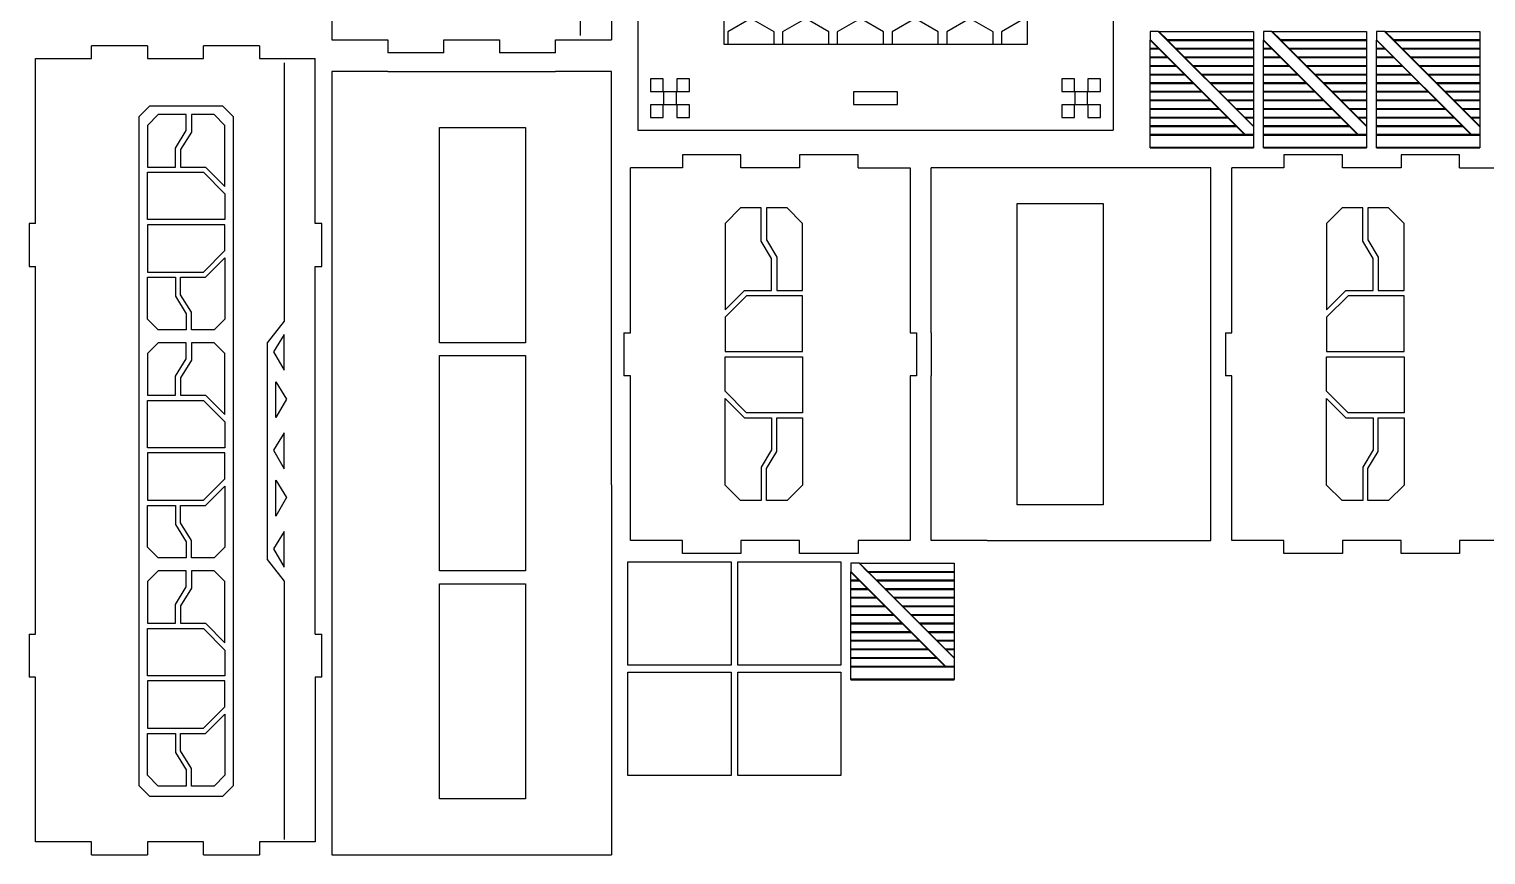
# Model space of a CAD drawing. Extents: x 26 to 583, y 39 to 413.
# Drawn here: x 26.4 to 364.9, y 38.6 to 230.5 of the extents above; entities that cross this region are included whole.
import ezdxf

# ---------------------------------------------------------------- set-up
doc = ezdxf.new("R2010")
doc.units = 0
doc.layers.add('Decoupe_4', color=7, linetype='CONTINUOUS')
doc.layers.add('Gravure', color=7, linetype='CONTINUOUS')

msp = doc.modelspace()

# ---------------------------------------------------------------- linework, layer by layer
at = {"layer": 'Decoupe_4', "color": 6}
for points in [[(167.86585, 413), (167.86585, 207)], [(278.31624, 302.55), (278.31624, 207)], [(96.733013, 266.3), (96.733013, 228)], [(161.733013, 266.3), (161.733013, 228)], [(96.733013, 228), (109.733013, 228)], [(109.733013, 228), (109.733013, 225)], [(122.733013, 228), (135.733013, 228)], [(122.733013, 225), (122.733013, 228)], [(135.733013, 228), (135.733013, 225)], [(148.733013, 228), (161.733013, 228)], [(148.733013, 225), (148.733013, 228)], [(27.89412, 223.62107), (40.89412, 223.62107)], [(27.89412, 185.32107), (27.89412, 223.62107)], [(53.89412, 226.62107), (40.89412, 226.62107)], [(40.89412, 223.62107), (40.89412, 226.62107)], [(53.89412, 226.62107), (53.89412, 223.62107)], [(53.89412, 223.62107), (66.89412, 223.62107)], [(79.89412, 226.62107), (66.89412, 226.62107)], [(66.89412, 223.62107), (66.89412, 226.62107)], [(79.89412, 226.62107), (79.89412, 223.62107)], [(79.89412, 223.62107), (92.89412, 223.62107)], [(92.89412, 185.32107), (92.89412, 223.62107)], [(122.733013, 225), (109.733013, 225)], [(148.733013, 225), (135.733013, 225)], [(96.733013, 220.62107), (96.733013, 134.62107)], [(109.733013, 220.62107), (96.733013, 220.62107)], [(109.733013, 220.62107), (122.733013, 220.62107), (135.733013, 220.62107), (148.733013, 220.62107)], [(161.733013, 220.62107), (148.733013, 220.62107)], [(161.733013, 134.62107), (161.733013, 220.62107)], [(167.86585, 207), (278.31624, 207)], [(219.013172, 201.24695), (205.413172, 201.24695), (205.413172, 198.24695), (191.813172, 198.24695), (191.813172, 201.24695), (178.213172, 201.24695), (178.213172, 198.24695), (166.113172, 198.24695)], [(219.013172, 198.24695), (219.013172, 201.24695)], [(358.79019, 201.24695), (345.19019, 201.24695), (345.19019, 198.24695), (331.59019, 198.24695), (331.59019, 201.24695), (317.99019, 201.24695), (317.99019, 198.24695), (305.89019, 198.24695)], [(358.79019, 198.24695), (358.79019, 201.24695)], [(166.113172, 159.94695), (166.113172, 198.24695)], [(219.013172, 198.24695), (231.113172, 198.24695)], [(231.113172, 198.24695), (231.113172, 159.94695)], [(236.00167, 159.94695), (236.00167, 198.24695)], [(249.00167, 198.24695), (236.00167, 198.24695)], [(262.00167, 198.24695), (249.00167, 198.24695)], [(275.00167, 198.24695), (262.00167, 198.24695)], [(288.00167, 198.24695), (275.00167, 198.24695)], [(301.00167, 198.24695), (288.00167, 198.24695)], [(301.00167, 159.94695), (301.00167, 198.24695)], [(305.89019, 159.94695), (305.89019, 198.24695)], [(358.79019, 198.24695), (370.89019, 198.24695)], [(27.89412, 185.32107), (26.39412, 185.32107), (26.39412, 175.32107)], [(94.39412, 185.32107), (92.89412, 185.32107)], [(94.39412, 175.32107), (94.39412, 185.32107)], [(26.39412, 175.32107), (27.89412, 175.32107)], [(27.89412, 89.92107), (27.89412, 175.321071)], [(92.89412, 89.92107), (92.89412, 175.321071)], [(92.89412, 175.32107), (94.39412, 175.32107)], [(164.613172, 159.94695), (166.113172, 159.94695)], [(164.613172, 159.94695), (164.613172, 149.94695)], [(231.113172, 159.94695), (232.613172, 159.94695)], [(232.613172, 159.94695), (232.613172, 149.94695)], [(236.00167, 159.94695), (236.00167, 149.94695)], [(301.00167, 149.94695), (301.00167, 159.94695)], [(304.39019, 159.94695), (305.89019, 159.94695)], [(304.39019, 159.94695), (304.39019, 149.94695)], [(166.113172, 149.94695), (164.613172, 149.94695)], [(166.113172, 111.64695), (166.113172, 149.94695)], [(231.113172, 149.94695), (231.113172, 111.64695)], [(232.613172, 149.94695), (231.113172, 149.94695)], [(249.00167, 111.64695), (236.00167, 111.64695), (236.00167, 149.94695)], [(301.00167, 111.64695), (301.00167, 149.94695)], [(305.89019, 149.94695), (304.39019, 149.94695)], [(305.89019, 111.64695), (305.89019, 149.94695)], [(96.733013, 134.62107), (96.733013, 124.62107)], [(161.733013, 124.62107), (161.733013, 134.62107)], [(96.733013, 124.62107), (96.733013, 38.62107)], [(161.733013, 124.62107), (161.733013, 38.62107)], [(178.213172, 111.64695), (166.113172, 111.64695)], [(178.213172, 108.64695), (178.213172, 111.64695)], [(191.813172, 108.64695), (178.213172, 108.64695)], [(191.813172, 111.64695), (191.813172, 108.64695)], [(205.413172, 111.64695), (191.813172, 111.64695)], [(205.413172, 108.64695), (205.413172, 111.64695)], [(219.013172, 108.64695), (205.413172, 108.64695)], [(219.013172, 111.64695), (219.013172, 108.64695)], [(231.113172, 111.64695), (219.013172, 111.64695)], [(249.00167, 111.64695), (262.00167, 111.64695)], [(262.00167, 111.64695), (275.00167, 111.64695)], [(275.00167, 111.64695), (288.00167, 111.64695)], [(288.00167, 111.64695), (301.00167, 111.64695)], [(317.99019, 111.64695), (305.89019, 111.64695)], [(317.99019, 108.64695), (317.99019, 111.64695)], [(331.59019, 108.64695), (317.99019, 108.64695)], [(331.59019, 111.64695), (331.59019, 108.64695)], [(345.19019, 111.64695), (331.59019, 111.64695)], [(345.19019, 108.64695), (345.19019, 111.64695)], [(358.79019, 108.64695), (345.19019, 108.64695)], [(358.79019, 111.64695), (358.79019, 108.64695)], [(370.89019, 111.64695), (358.79019, 111.64695)], [(26.39412, 89.92107), (26.39412, 79.92107)], [(26.39412, 89.92107), (27.89412, 89.92107)], [(92.89412, 89.92107), (94.39412, 89.92107)], [(94.39412, 79.92107), (94.39412, 89.92107)], [(27.89412, 79.92107), (26.39412, 79.92107)], [(27.89412, 41.62107), (27.89412, 79.92107)], [(94.39412, 79.92107), (92.89412, 79.92107)], [(92.89412, 79.92107), (92.89412, 41.62107)], [(40.89412, 41.62107), (27.89412, 41.62107)], [(40.89412, 38.62107), (40.89412, 41.62107)], [(66.89412, 41.62107), (53.89412, 41.62107)], [(53.89412, 41.62107), (53.89412, 38.62107)], [(66.89412, 38.62107), (66.89412, 41.62107)], [(92.89412, 41.62107), (79.89412, 41.62107)], [(79.89412, 41.62107), (79.89412, 38.62107)], [(40.89412, 38.62107), (53.89412, 38.62107)], [(66.89412, 38.62107), (79.89412, 38.62107)], [(96.733013, 38.62107), (109.733013, 38.62107)], [(109.733013, 38.62107), (122.733013, 38.62107)], [(122.733013, 38.62107), (135.733013, 38.62107)], [(135.733013, 38.62107), (148.733013, 38.62107)], [(148.733013, 38.62107), (161.733013, 38.62107)]]:
    msp.add_lwpolyline(points, dxfattribs=at)
at = {"layer": 'Decoupe_4', "color": 3}
for points in [[(154.515555, 229), (154.515555, 289), (150.515555, 294), (150.515555, 344.4), (154.515555, 349.4), (154.515555, 409.4)], [(85.676662, 222.62107), (85.676662, 162.62107), (81.676662, 157.62107), (81.676662, 107.22107), (85.676662, 102.22107), (85.676662, 42.22107)]]:
    msp.add_lwpolyline(points, dxfattribs=at)
for points in [[(308.93913, 205.960749), (286.93913, 227.960749), (286.86883, 227.890449), (308.86883, 205.890449), (308.93913, 205.960749), (308.93913, 205.960749)], [(290.93913, 227.960749), (288.93913, 229.960749), (288.86883, 229.890449), (290.86883, 227.890449), (290.93913, 227.960749), (290.93913, 227.960749)], [(310.93913, 207.960749), (288.93913, 229.960749), (288.86883, 229.890449), (310.86883, 207.890449), (310.93913, 207.960749), (310.93913, 207.960749)], [(310.90397, 227.976379), (290.90397, 227.976379), (290.90397, 227.874809), (310.90397, 227.874809), (310.90397, 227.976379), (310.90397, 227.976379)], [(335.23308, 205.960749), (313.23308, 227.960749), (313.16278, 227.890449), (335.16278, 205.890449), (335.23308, 205.960749), (335.23308, 205.960749)], [(317.23308, 227.960749), (315.23308, 229.960749), (315.16278, 229.890449), (317.16278, 227.890449), (317.23308, 227.960749), (317.23308, 227.960749)], [(337.23308, 207.960749), (315.23308, 229.960749), (315.16278, 229.890449), (337.16278, 207.890449), (337.23308, 207.960749), (337.23308, 207.960749)], [(337.19792, 227.976379), (317.19792, 227.976379), (317.19792, 227.874809), (337.19792, 227.874809), (337.19792, 227.976379), (337.19792, 227.976379)], [(361.52698, 205.960749), (339.52698, 227.960749), (339.45668, 227.890449), (361.45668, 205.890449), (361.52698, 205.960749), (361.52698, 205.960749)], [(343.52698, 227.960749), (341.52698, 229.960749), (341.45668, 229.890449), (343.45668, 227.890449), (343.52698, 227.960749), (343.52698, 227.960749)], [(363.52698, 207.960749), (341.52698, 229.960749), (341.45668, 229.890449), (363.45668, 207.890449), (363.52698, 207.960749), (363.52698, 207.960749)], [(363.49182, 227.976379), (343.49182, 227.976379), (343.49182, 227.874809), (363.49182, 227.874809), (363.49182, 227.976379), (363.49182, 227.976379)], [(288.90397, 225.976379), (286.90397, 225.976379), (286.90397, 225.874809), (288.90397, 225.874809), (288.90397, 225.976379), (288.90397, 225.976379)], [(290.90397, 223.976379), (286.90397, 223.976379), (286.90397, 223.874809), (290.90397, 223.874809), (290.90397, 223.976379), (290.90397, 223.976379)], [(310.90397, 225.976379), (292.90397, 225.976379), (292.90397, 225.874809), (310.90397, 225.874809), (310.90397, 225.976379), (310.90397, 225.976379)], [(310.90397, 223.976379), (294.90397, 223.976379), (294.90397, 223.874809), (310.90397, 223.874809), (310.90397, 223.976379), (310.90397, 223.976379)], [(315.19792, 225.976379), (313.19792, 225.976379), (313.19792, 225.874809), (315.19792, 225.874809), (315.19792, 225.976379), (315.19792, 225.976379)], [(317.19792, 223.976379), (313.19792, 223.976379), (313.19792, 223.874809), (317.19792, 223.874809), (317.19792, 223.976379), (317.19792, 223.976379)], [(337.19792, 225.976379), (319.19792, 225.976379), (319.19792, 225.874809), (337.19792, 225.874809), (337.19792, 225.976379), (337.19792, 225.976379)], [(337.19792, 223.976379), (321.19792, 223.976379), (321.19792, 223.874809), (337.19792, 223.874809), (337.19792, 223.976379), (337.19792, 223.976379)], [(341.49182, 225.976379), (339.49182, 225.976379), (339.49182, 225.874809), (341.49182, 225.874809), (341.49182, 225.976379), (341.49182, 225.976379)], [(343.49182, 223.976379), (339.49182, 223.976379), (339.49182, 223.874809), (343.49182, 223.874809), (343.49182, 223.976379), (343.49182, 223.976379)], [(363.49182, 225.976379), (345.49182, 225.976379), (345.49182, 225.874809), (363.49182, 225.874809), (363.49182, 225.976379), (363.49182, 225.976379)], [(363.49182, 223.976379), (347.49182, 223.976379), (347.49182, 223.874809), (363.49182, 223.874809), (363.49182, 223.976379), (363.49182, 223.976379)], [(292.90397, 221.976379), (286.90397, 221.976379), (286.90397, 221.874809), (292.90397, 221.874809), (292.90397, 221.976379), (292.90397, 221.976379)], [(310.90397, 221.976379), (296.90397, 221.976379), (296.90397, 221.874809), (310.90397, 221.874809), (310.90397, 221.976379), (310.90397, 221.976379)], [(319.19792, 221.976379), (313.19792, 221.976379), (313.19792, 221.874809), (319.19792, 221.874809), (319.19792, 221.976379), (319.19792, 221.976379)], [(337.19792, 221.976379), (323.19792, 221.976379), (323.19792, 221.874809), (337.19792, 221.874809), (337.19792, 221.976379), (337.19792, 221.976379)], [(345.49182, 221.976379), (339.49182, 221.976379), (339.49182, 221.874809), (345.49182, 221.874809), (345.49182, 221.976379), (345.49182, 221.976379)], [(363.49182, 221.976379), (349.49182, 221.976379), (349.49182, 221.874809), (363.49182, 221.874809), (363.49182, 221.976379), (363.49182, 221.976379)], [(294.90397, 219.976369), (286.90397, 219.976369), (286.90397, 219.874809), (294.90397, 219.874809), (294.90397, 219.976369), (294.90397, 219.976369)], [(296.90397, 217.976369), (286.90397, 217.976369), (286.90397, 217.874809), (296.90397, 217.874809), (296.90397, 217.976369), (296.90397, 217.976369)], [(310.90397, 219.976369), (298.90397, 219.976369), (298.90397, 219.874809), (310.90397, 219.874809), (310.90397, 219.976369), (310.90397, 219.976369)], [(310.90397, 217.976369), (300.90397, 217.976369), (300.90397, 217.874809), (310.90397, 217.874809), (310.90397, 217.976369), (310.90397, 217.976369)], [(321.19792, 219.976369), (313.19792, 219.976369), (313.19792, 219.874809), (321.19792, 219.874809), (321.19792, 219.976369), (321.19792, 219.976369)], [(323.19792, 217.976369), (313.19792, 217.976369), (313.19792, 217.874809), (323.19792, 217.874809), (323.19792, 217.976369), (323.19792, 217.976369)], [(337.19792, 219.976369), (325.19792, 219.976369), (325.19792, 219.874809), (337.19792, 219.874809), (337.19792, 219.976369), (337.19792, 219.976369)], [(337.19792, 217.976369), (327.19792, 217.976369), (327.19792, 217.874809), (337.19792, 217.874809), (337.19792, 217.976369), (337.19792, 217.976369)], [(347.49182, 219.976369), (339.49182, 219.976369), (339.49182, 219.874809), (347.49182, 219.874809), (347.49182, 219.976369), (347.49182, 219.976369)], [(349.49182, 217.976369), (339.49182, 217.976369), (339.49182, 217.874809), (349.49182, 217.874809), (349.49182, 217.976369), (349.49182, 217.976369)], [(363.49182, 219.976369), (351.49182, 219.976369), (351.49182, 219.874809), (363.49182, 219.874809), (363.49182, 219.976369), (363.49182, 219.976369)], [(363.49182, 217.976369), (353.49182, 217.976369), (353.49182, 217.874809), (363.49182, 217.874809), (363.49182, 217.976369), (363.49182, 217.976369)], [(298.90397, 215.976369), (286.90397, 215.976369), (286.90397, 215.874809), (298.90397, 215.874809), (298.90397, 215.976369), (298.90397, 215.976369)], [(300.90397, 213.976369), (286.90397, 213.976369), (286.90397, 213.874809), (300.90397, 213.874809), (300.90397, 213.976369), (300.90397, 213.976369)], [(310.90397, 215.976369), (302.90397, 215.976369), (302.90397, 215.874809), (310.90397, 215.874809), (310.90397, 215.976369), (310.90397, 215.976369)], [(310.90397, 213.976369), (304.90397, 213.976369), (304.90397, 213.874809), (310.90397, 213.874809), (310.90397, 213.976369), (310.90397, 213.976369)], [(325.19792, 215.976369), (313.19792, 215.976369), (313.19792, 215.874809), (325.19792, 215.874809), (325.19792, 215.976369), (325.19792, 215.976369)], [(327.19792, 213.976369), (313.19792, 213.976369), (313.19792, 213.874809), (327.19792, 213.874809), (327.19792, 213.976369), (327.19792, 213.976369)], [(337.19792, 215.976369), (329.19792, 215.976369), (329.19792, 215.874809), (337.19792, 215.874809), (337.19792, 215.976369), (337.19792, 215.976369)], [(337.19792, 213.976369), (331.19792, 213.976369), (331.19792, 213.874809), (337.19792, 213.874809), (337.19792, 213.976369), (337.19792, 213.976369)], [(351.49182, 215.976369), (339.49182, 215.976369), (339.49182, 215.874809), (351.49182, 215.874809), (351.49182, 215.976369), (351.49182, 215.976369)], [(353.49182, 213.976369), (339.49182, 213.976369), (339.49182, 213.874809), (353.49182, 213.874809), (353.49182, 213.976369), (353.49182, 213.976369)], [(363.49182, 215.976369), (355.49182, 215.976369), (355.49182, 215.874809), (363.49182, 215.874809), (363.49182, 215.976369), (363.49182, 215.976369)], [(363.49182, 213.976369), (357.49182, 213.976369), (357.49182, 213.874809), (363.49182, 213.874809), (363.49182, 213.976369), (363.49182, 213.976369)], [(54.39444, 52.22107), (71.39444, 52.22107), (73.89444, 54.72107), (73.89444, 210.12107), (71.39444, 212.62107), (54.39444, 212.62107), (51.89444, 210.12107), (51.89444, 54.72107), (54.39444, 52.22107)], [(302.90397, 211.976369), (286.90397, 211.976369), (286.90397, 211.874809), (302.90397, 211.874809), (302.90397, 211.976369), (302.90397, 211.976369)], [(304.90397, 209.976369), (286.90397, 209.976369), (286.90397, 209.874809), (304.90397, 209.874809), (304.90397, 209.976369), (304.90397, 209.976369)], [(310.90397, 211.976369), (306.90397, 211.976369), (306.90397, 211.874809), (310.90397, 211.874809), (310.90397, 211.976369), (310.90397, 211.976369)], [(310.90397, 209.976369), (308.90397, 209.976369), (308.90397, 209.874809), (310.90397, 209.874809), (310.90397, 209.976369), (310.90397, 209.976369)], [(329.19792, 211.976369), (313.19792, 211.976369), (313.19792, 211.874809), (329.19792, 211.874809), (329.19792, 211.976369), (329.19792, 211.976369)], [(331.19792, 209.976369), (313.19792, 209.976369), (313.19792, 209.874809), (331.19792, 209.874809), (331.19792, 209.976369), (331.19792, 209.976369)], [(337.19792, 211.976369), (333.19792, 211.976369), (333.19792, 211.874809), (337.19792, 211.874809), (337.19792, 211.976369), (337.19792, 211.976369)], [(337.19792, 209.976369), (335.19792, 209.976369), (335.19792, 209.874809), (337.19792, 209.874809), (337.19792, 209.976369), (337.19792, 209.976369)], [(355.49182, 211.976369), (339.49182, 211.976369), (339.49182, 211.874809), (355.49182, 211.874809), (355.49182, 211.976369), (355.49182, 211.976369)], [(357.49182, 209.976369), (339.49182, 209.976369), (339.49182, 209.874809), (357.49182, 209.874809), (357.49182, 209.976369), (357.49182, 209.976369)], [(363.49182, 211.976369), (359.49182, 211.976369), (359.49182, 211.874809), (363.49182, 211.874809), (363.49182, 211.976369), (363.49182, 211.976369)], [(363.49182, 209.976369), (361.49182, 209.976369), (361.49182, 209.874809), (363.49182, 209.874809), (363.49182, 209.976369), (363.49182, 209.976369)], [(306.90397, 207.976369), (286.90397, 207.976369), (286.90397, 207.874809), (306.90397, 207.874809), (306.90397, 207.976369), (306.90397, 207.976369)], [(333.19792, 207.976369), (313.19792, 207.976369), (313.19792, 207.874809), (333.19792, 207.874809), (333.19792, 207.976369), (333.19792, 207.976369)], [(359.49182, 207.976369), (339.49182, 207.976369), (339.49182, 207.874809), (359.49182, 207.874809), (359.49182, 207.976369), (359.49182, 207.976369)], [(308.90397, 205.976369), (286.90397, 205.976369), (286.90397, 205.874809), (308.90397, 205.874809), (308.90397, 205.976369), (308.90397, 205.976369)], [(310.90397, 205.976369), (308.90397, 205.976369), (308.90397, 205.874809), (310.90397, 205.874809), (310.90397, 205.976369), (310.90397, 205.976369)], [(335.19792, 205.976369), (313.19792, 205.976369), (313.19792, 205.874809), (335.19792, 205.874809), (335.19792, 205.976369), (335.19792, 205.976369)], [(337.19792, 205.976369), (335.19792, 205.976369), (335.19792, 205.874809), (337.19792, 205.874809), (337.19792, 205.976369), (337.19792, 205.976369)], [(361.49182, 205.976369), (339.49182, 205.976369), (339.49182, 205.874809), (361.49182, 205.874809), (361.49182, 205.976369), (361.49182, 205.976369)], [(363.49182, 205.976369), (361.49182, 205.976369), (361.49182, 205.874809), (363.49182, 205.874809), (363.49182, 205.976369), (363.49182, 205.976369)], [(83.192372, 155.52475), (85.681072, 151.21419), (85.681072, 159.56259), (83.192372, 155.52475)], [(86.213442, 144.52262), (83.724742, 140.21205), (83.724742, 148.56045), (86.213442, 144.52262)], [(83.192372, 132.63773), (85.681072, 128.32716), (85.681072, 136.67556), (83.192372, 132.63773)], [(86.213442, 121.635593), (83.724742, 117.32503), (83.724742, 125.673431), (86.213442, 121.635593)], [(83.192372, 109.750721), (85.681072, 105.440158), (85.681072, 113.788559), (83.192372, 109.750721)], [(221.38439, 104.40288), (219.38439, 106.40288), (219.31409, 106.33258), (221.31409, 104.33258), (221.38439, 104.40288), (221.38439, 104.40288)], [(241.38439, 84.40288), (219.38439, 106.40288), (219.31409, 106.33258), (241.31409, 84.33258), (241.38439, 84.40288), (241.38439, 84.40288)], [(239.38439, 82.40288), (217.38439, 104.40288), (217.31409, 104.33258), (239.31409, 82.33258), (239.38439, 82.40288), (239.38439, 82.40288)], [(219.34923, 102.41851), (217.34923, 102.41851), (217.34923, 102.31694), (219.34923, 102.31694), (219.34923, 102.41851), (219.34923, 102.41851)], [(241.34923, 104.41851), (221.34923, 104.41851), (221.34923, 104.31694), (241.34923, 104.31694), (241.34923, 104.41851), (241.34923, 104.41851)], [(241.34923, 102.41851), (223.34923, 102.41851), (223.34923, 102.31694), (241.34923, 102.31694), (241.34923, 102.41851), (241.34923, 102.41851)], [(221.34923, 100.41851), (217.34923, 100.41851), (217.34923, 100.31694), (221.34923, 100.31694), (221.34923, 100.41851), (221.34923, 100.41851)], [(223.34923, 98.41851), (217.34923, 98.41851), (217.34923, 98.31694), (223.34923, 98.31694), (223.34923, 98.41851), (223.34923, 98.41851)], [(241.34923, 100.41851), (225.34923, 100.41851), (225.34923, 100.31694), (241.34923, 100.31694), (241.34923, 100.41851), (241.34923, 100.41851)], [(241.34923, 98.41851), (227.34923, 98.41851), (227.34923, 98.31694), (241.34923, 98.31694), (241.34923, 98.41851), (241.34923, 98.41851)], [(225.34923, 96.4185), (217.34923, 96.4185), (217.34923, 96.31694), (225.34923, 96.31694), (225.34923, 96.4185), (225.34923, 96.4185)], [(241.34923, 96.4185), (229.34923, 96.4185), (229.34923, 96.31694), (241.34923, 96.31694), (241.34923, 96.4185), (241.34923, 96.4185)], [(227.34923, 94.4185), (217.34923, 94.4185), (217.34923, 94.31694), (227.34923, 94.31694), (227.34923, 94.4185), (227.34923, 94.4185)], [(229.34923, 92.4185), (217.34923, 92.4185), (217.34923, 92.31694), (229.34923, 92.31694), (229.34923, 92.4185), (229.34923, 92.4185)], [(241.34923, 94.4185), (231.34923, 94.4185), (231.34923, 94.31694), (241.34923, 94.31694), (241.34923, 94.4185), (241.34923, 94.4185)], [(241.34923, 92.4185), (233.34923, 92.4185), (233.34923, 92.31694), (241.34923, 92.31694), (241.34923, 92.4185), (241.34923, 92.4185)], [(231.34923, 90.4185), (217.34923, 90.4185), (217.34923, 90.31694), (231.34923, 90.31694), (231.34923, 90.4185), (231.34923, 90.4185)], [(233.34923, 88.4185), (217.34923, 88.4185), (217.34923, 88.31694), (233.34923, 88.31694), (233.34923, 88.4185), (233.34923, 88.4185)], [(241.34923, 90.4185), (235.34923, 90.4185), (235.34923, 90.31694), (241.34923, 90.31694), (241.34923, 90.4185), (241.34923, 90.4185)], [(241.34923, 88.4185), (237.34923, 88.4185), (237.34923, 88.31694), (241.34923, 88.31694), (241.34923, 88.4185), (241.34923, 88.4185)], [(235.34923, 86.4185), (217.34923, 86.4185), (217.34923, 86.31694), (235.34923, 86.31694), (235.34923, 86.4185), (235.34923, 86.4185)], [(241.34923, 86.4185), (239.34923, 86.4185), (239.34923, 86.31694), (241.34923, 86.31694), (241.34923, 86.4185), (241.34923, 86.4185)], [(237.34923, 84.4185), (217.34923, 84.4185), (217.34923, 84.31694), (237.34923, 84.31694), (237.34923, 84.4185), (237.34923, 84.4185)], [(239.34923, 82.4185), (217.34923, 82.4185), (217.34923, 82.31694), (239.34923, 82.31694), (239.34923, 82.4185), (239.34923, 82.4185)], [(241.34923, 82.4185), (239.34923, 82.4185), (239.34923, 82.31694), (241.34923, 82.31694), (241.34923, 82.4185), (241.34923, 82.4185)]]:
    msp.add_lwpolyline(points, close=True, dxfattribs=at)
at = {"layer": 'Decoupe_4', "color": 5}
for points in [[(288.90398, 229.925599), (286.90398, 229.925599)], [(286.90398, 229.925599), (286.90398, 227.925599)], [(286.90398, 225.925599), (286.90398, 227.925599)], [(288.90398, 229.925599), (310.90398, 229.925599)], [(310.90398, 229.925599), (310.90398, 227.925599)], [(310.90398, 227.925599), (310.90398, 225.925599)], [(315.19793, 229.925599), (313.19793, 229.925599)], [(313.19793, 229.925599), (313.19793, 227.925599)], [(313.19793, 225.925599), (313.19793, 227.925599)], [(315.19793, 229.925599), (337.19793, 229.925599)], [(337.19793, 229.925599), (337.19793, 227.925599)], [(337.19793, 227.925599), (337.19793, 225.925599)], [(341.49183, 229.925599), (339.49183, 229.925599)], [(339.49183, 229.925599), (339.49183, 227.925599)], [(339.49183, 225.925599), (339.49183, 227.925599)], [(341.49183, 229.925599), (363.49183, 229.925599)], [(363.49183, 229.925599), (363.49183, 227.925599)], [(363.49183, 227.925599), (363.49183, 225.925599)], [(286.90398, 223.925599), (286.90398, 225.925599)], [(286.90398, 221.925599), (286.90398, 223.925599)], [(310.90398, 225.925599), (310.90398, 223.925599)], [(310.90398, 223.925599), (310.90398, 221.925599)], [(313.19793, 223.925599), (313.19793, 225.925599)], [(313.19793, 221.925599), (313.19793, 223.925599)], [(337.19793, 225.925599), (337.19793, 223.925599)], [(337.19793, 223.925599), (337.19793, 221.925599)], [(339.49183, 223.925599), (339.49183, 225.925599)], [(339.49183, 221.925599), (339.49183, 223.925599)], [(363.49183, 225.925599), (363.49183, 223.925599)], [(363.49183, 223.925599), (363.49183, 221.925599)], [(286.90398, 219.925599), (286.90398, 221.925599)], [(310.90398, 221.925599), (310.90398, 219.925599)], [(313.19793, 219.925599), (313.19793, 221.925599)], [(337.19793, 221.925599), (337.19793, 219.925599)], [(339.49183, 219.925599), (339.49183, 221.925599)], [(363.49183, 221.925599), (363.49183, 219.925599)], [(173.76625, 218.95), (170.81625, 218.95), (170.81625, 216)], [(173.76625, 216), (173.76625, 218.95)], [(179.81625, 218.95), (176.86625, 218.95), (176.86625, 216)], [(179.81625, 216), (179.81625, 218.95)], [(269.31624, 218.95), (266.36624, 218.95), (266.36624, 216)], [(269.31624, 216), (269.31624, 218.95)], [(272.41624, 218.95), (272.41624, 216)], [(275.36624, 216), (275.36624, 218.95), (272.41624, 218.95)], [(286.90398, 217.925599), (286.90398, 219.925599)], [(286.90398, 215.925599), (286.90398, 217.925599)], [(310.90398, 219.925599), (310.90398, 217.925599)], [(310.90398, 217.925599), (310.90398, 215.925599)], [(313.19793, 217.925599), (313.19793, 219.925599)], [(313.19793, 215.925599), (313.19793, 217.925599)], [(337.19793, 219.925599), (337.19793, 217.925599)], [(337.19793, 217.925599), (337.19793, 215.925599)], [(339.49183, 217.925599), (339.49183, 219.925599)], [(339.49183, 215.925599), (339.49183, 217.925599)], [(363.49183, 219.925599), (363.49183, 217.925599)], [(363.49183, 217.925599), (363.49183, 215.925599)], [(170.81625, 216), (173.76625, 216)], [(176.79125, 215.925), (173.84125, 215.925)], [(173.84125, 215.925), (173.84125, 212.975), (176.79125, 212.975)], [(176.79125, 212.975), (176.79125, 215.925)], [(176.86625, 216), (179.81625, 216)], [(217.99125, 215.925), (217.99125, 212.975)], [(228.19125, 215.925), (217.99125, 215.925)], [(228.19125, 212.975), (228.19125, 215.925)], [(266.36624, 216), (269.31624, 216)], [(269.39124, 215.925), (269.39124, 212.975)], [(272.34124, 215.925), (269.39124, 215.925)], [(269.39124, 212.975), (272.34124, 212.975), (272.34124, 215.925)], [(272.41624, 216), (275.36624, 216)], [(286.90398, 213.925599), (286.90398, 215.925599)], [(286.90398, 211.925599), (286.90398, 213.925599)], [(310.90398, 215.925599), (310.90398, 213.925599)], [(310.90398, 213.925599), (310.90398, 211.925599)], [(313.19793, 213.925599), (313.19793, 215.925599)], [(313.19793, 211.925599), (313.19793, 213.925599)], [(337.19793, 215.925599), (337.19793, 213.925599)], [(337.19793, 213.925599), (337.19793, 211.925599)], [(339.49183, 213.925599), (339.49183, 215.925599)], [(339.49183, 211.925599), (339.49183, 213.925599)], [(363.49183, 215.925599), (363.49183, 213.925599)], [(363.49183, 213.925599), (363.49183, 211.925599)], [(56.39412, 210.62107), (53.89412, 208.12107)], [(62.89412, 210.62107), (56.39412, 210.62107)], [(62.89412, 206.89377), (62.89412, 210.62107)], [(64.09412, 210.62107), (64.09412, 206.55437)], [(69.39412, 210.62107), (64.09412, 210.62107)], [(71.89412, 208.12107), (69.39412, 210.62107)], [(173.76625, 212.9), (170.81625, 212.9)], [(170.81625, 212.9), (170.81625, 209.95), (173.76625, 209.95)], [(173.76625, 209.95), (173.76625, 212.9)], [(179.81625, 212.9), (176.86625, 212.9)], [(176.86625, 212.9), (176.86625, 209.95), (179.81625, 209.95)], [(179.81625, 209.95), (179.81625, 212.9)], [(217.99125, 212.975), (228.19125, 212.975)], [(266.36624, 212.9), (266.36624, 209.95)], [(269.31624, 209.95), (269.31624, 212.9), (266.36624, 212.9)], [(266.36624, 209.95), (269.31624, 209.95)], [(272.41624, 212.9), (272.41624, 209.95)], [(275.36624, 212.9), (272.41624, 212.9)], [(272.41624, 209.95), (275.36624, 209.95), (275.36624, 212.9)], [(286.90398, 209.925599), (286.90398, 211.925599)], [(286.90398, 207.925599), (286.90398, 209.925599)], [(310.90398, 211.925599), (310.90398, 209.925599)], [(310.90398, 209.925599), (310.90398, 207.925599)], [(313.19793, 209.925599), (313.19793, 211.925599)], [(313.19793, 207.925599), (313.19793, 209.925599)], [(337.19793, 211.925599), (337.19793, 209.925599)], [(337.19793, 209.925599), (337.19793, 207.925599)], [(339.49183, 209.925599), (339.49183, 211.925599)], [(339.49183, 207.925599), (339.49183, 209.925599)], [(363.49183, 211.925599), (363.49183, 209.925599)], [(363.49183, 209.925599), (363.49183, 207.925599)], [(53.89412, 208.12107), (53.89412, 198.42107)], [(60.39412, 202.82707), (62.89412, 206.893771)], [(64.09412, 206.55437), (61.59412, 202.48777)], [(71.89412, 193.91817), (71.89412, 208.12107)], [(286.90398, 205.925599), (286.90398, 207.925599)], [(310.90398, 207.925599), (310.90398, 205.925599)], [(313.19793, 205.925599), (313.19793, 207.925599)], [(337.19793, 207.925599), (337.19793, 205.925599)], [(339.49183, 205.925599), (339.49183, 207.925599)], [(363.49183, 207.925599), (363.49183, 205.925599)], [(286.90398, 202.925599), (286.90398, 205.925599)], [(310.90398, 205.925599), (310.90398, 202.925599)], [(313.19793, 202.925599), (313.19793, 205.925599)], [(337.19793, 205.925599), (337.19793, 202.925599)], [(339.49183, 202.925599), (339.49183, 205.925599)], [(363.49183, 205.925599), (363.49183, 202.925599)], [(60.39412, 198.42107), (60.39412, 202.82707)], [(61.59412, 202.48777), (61.59412, 198.42107)], [(53.89412, 198.42107), (60.39412, 198.42107)], [(53.89412, 197.221071), (66.89412, 197.221071), (71.89412, 192.221071), (71.89412, 186.221071), (53.89412, 186.221071), (53.89412, 197.221071)], [(61.59412, 198.42107), (67.39122, 198.42107)], [(67.39122, 198.42107), (71.89412, 193.91817)], [(188.113172, 185.34325), (191.716872, 188.94695)], [(196.513172, 181.18075), (196.513172, 188.94695), (191.716872, 188.94695)], [(202.509472, 188.94695), (197.713172, 188.94695)], [(197.713172, 188.94695), (197.713172, 181.51315)], [(202.509472, 188.94695), (206.113172, 185.34325)], [(327.89019, 185.34325), (331.49389, 188.94695)], [(336.29019, 181.18075), (336.29019, 188.94695), (331.49389, 188.94695)], [(342.28649, 188.94695), (337.49019, 188.94695)], [(337.49019, 188.94695), (337.49019, 181.51315)], [(342.28649, 188.94695), (345.89019, 185.34325)], [(53.89412, 185.02107), (53.89412, 174.02107)], [(71.89412, 185.02107), (53.89412, 185.02107)], [(71.89412, 179.02107), (71.89412, 185.02107)], [(188.113172, 185.34325), (188.113172, 165.24401)], [(206.113172, 169.74695), (206.113172, 185.34325)], [(327.89019, 185.34325), (327.89019, 165.24401)], [(345.89019, 169.74695), (345.89019, 185.34325)], [(198.913172, 177.18075), (196.513172, 181.18075)], [(197.713172, 181.51315), (200.113172, 177.51315), (200.113172, 169.74695)], [(338.69019, 177.18075), (336.29019, 181.18075)], [(337.49019, 181.51315), (339.89019, 177.51315), (339.89019, 169.74695)], [(71.89412, 163.12107), (69.39412, 160.62107), (64.09412, 160.62107), (64.09412, 164.687771), (61.59412, 168.75437), (61.59412, 172.821071), (67.39122, 172.82107), (71.89412, 177.32401), (71.89412, 163.12107)], [(66.89412, 174.02107), (71.89412, 179.02107)], [(198.913172, 169.74695), (198.913172, 177.18075)], [(338.69019, 169.74695), (338.69019, 177.18075)], [(53.89412, 174.02107), (66.89412, 174.02107)], [(60.39412, 172.82107), (60.39412, 168.41507), (62.89412, 164.34837), (62.89412, 160.62107), (56.39412, 160.62107), (53.89412, 163.12107), (53.89412, 172.82107), (60.39412, 172.82107)], [(188.113172, 165.24401), (192.616072, 169.74695)], [(192.616072, 169.74695), (198.913172, 169.74695)], [(200.113172, 169.74695), (206.113172, 169.74695)], [(327.89019, 165.24401), (332.39309, 169.74695)], [(332.39309, 169.74695), (338.69019, 169.74695)], [(339.89019, 169.74695), (345.89019, 169.74695)], [(193.113172, 168.54695), (188.113172, 163.54695)], [(206.113172, 168.54695), (193.113172, 168.54695)], [(206.113172, 155.54695), (206.113172, 168.54695)], [(332.89019, 168.54695), (327.89019, 163.54695)], [(345.89019, 168.54695), (332.89019, 168.54695)], [(345.89019, 155.54695), (345.89019, 168.54695)], [(188.113172, 163.54695), (188.113172, 155.54695)], [(327.89019, 163.54695), (327.89019, 155.54695)], [(56.39412, 157.62107), (53.89412, 155.12107)], [(62.89412, 157.62107), (56.39412, 157.62107)], [(62.89412, 153.89377), (62.89412, 157.62107)], [(64.09412, 157.62107), (64.09412, 153.55437)], [(69.39412, 157.62107), (64.09412, 157.62107)], [(71.89412, 155.12107), (69.39412, 157.62107)], [(53.89412, 155.12107), (53.89412, 145.42107)], [(60.39412, 149.82707), (62.89412, 153.893771)], [(64.09412, 153.55437), (61.59412, 149.48777)], [(71.89412, 140.91817), (71.89412, 155.12107)], [(188.113172, 155.54695), (206.113172, 155.54695)], [(188.113172, 146.34695), (188.113172, 154.34695)], [(188.113172, 154.34695), (206.113172, 154.34695)], [(206.113172, 154.34695), (206.113172, 141.34695)], [(327.89019, 155.54695), (345.89019, 155.54695)], [(327.89019, 146.34695), (327.89019, 154.34695)], [(327.89019, 154.34695), (345.89019, 154.34695)], [(345.89019, 154.34695), (345.89019, 141.34695)], [(60.39412, 145.42107), (60.39412, 149.82707)], [(61.59412, 149.48777), (61.59412, 145.42107)], [(193.113172, 141.34695), (188.113172, 146.34695)], [(332.89019, 141.34695), (327.89019, 146.34695)], [(53.89412, 145.42107), (60.39412, 145.42107)], [(71.89412, 133.221071), (53.89412, 133.221071), (53.89412, 144.221071), (66.89412, 144.221071), (71.89412, 139.221071), (71.89412, 133.221071)], [(61.59412, 145.42107), (67.39122, 145.42107)], [(67.39122, 145.42107), (71.89412, 140.91817)], [(188.113172, 124.55065), (188.113172, 144.64985), (192.616072, 140.14695)], [(327.89019, 124.55065), (327.89019, 144.64985), (332.39309, 140.14695)], [(192.616072, 140.14695), (198.913172, 140.14695)], [(206.113172, 141.34695), (193.113172, 141.34695)], [(198.913172, 140.14695), (198.913172, 132.71315)], [(200.113172, 140.14695), (206.113172, 140.14695)], [(200.113172, 132.38075), (200.113172, 140.14695)], [(206.113172, 140.14695), (206.113172, 124.55065)], [(332.39309, 140.14695), (338.69019, 140.14695)], [(345.89019, 141.34695), (332.89019, 141.34695)], [(338.69019, 140.14695), (338.69019, 132.71315)], [(339.89019, 140.14695), (345.89019, 140.14695)], [(339.89019, 132.38075), (339.89019, 140.14695)], [(345.89019, 140.14695), (345.89019, 124.55065)], [(71.89412, 132.02107), (53.89412, 132.02107)], [(53.89412, 132.02107), (53.89412, 121.02107)], [(71.89412, 126.02107), (71.89412, 132.02107)], [(198.913172, 132.71315), (196.513172, 128.71315)], [(197.713172, 128.38075), (200.113172, 132.38075)], [(338.69019, 132.71315), (336.29019, 128.71315)], [(337.49019, 128.38075), (339.89019, 132.38075)], [(196.513172, 128.71315), (196.513172, 120.94695)], [(336.29019, 128.71315), (336.29019, 120.94695)], [(66.89412, 121.02107), (71.89412, 126.02107)], [(197.713172, 120.94695), (197.713172, 128.38075)], [(337.49019, 120.94695), (337.49019, 128.38075)], [(64.09412, 111.687771), (61.59412, 115.75437), (61.59412, 119.821071), (67.39122, 119.82107), (71.89412, 124.32397), (71.89412, 110.12107), (69.39412, 107.62107), (64.09412, 107.62107), (64.09412, 111.687771)], [(188.113172, 124.55065), (191.716872, 120.94695)], [(202.509472, 120.94695), (206.113172, 124.55065)], [(327.89019, 124.55065), (331.49389, 120.94695)], [(342.28649, 120.94695), (345.89019, 124.55065)], [(53.89412, 121.02107), (66.89412, 121.02107)], [(60.39412, 115.41507), (62.89412, 111.34837), (62.89412, 107.62107), (56.39412, 107.62107), (53.89412, 110.12107), (53.89412, 119.82107), (60.39412, 119.82107), (60.39412, 115.41507)], [(196.513172, 120.94695), (191.716872, 120.94695)], [(202.509472, 120.94695), (197.713172, 120.94695)], [(336.29019, 120.94695), (331.49389, 120.94695)], [(342.28649, 120.94695), (337.49019, 120.94695)], [(165.539618, 106.678776), (189.539618, 106.678776), (189.539618, 82.678776), (165.539618, 82.678776), (165.539618, 106.678776)], [(191.045928, 106.678776), (215.045928, 106.678776), (215.045928, 82.678776), (191.045928, 82.678776), (191.045928, 106.678776)], [(219.34924, 106.36773), (217.34924, 106.36773)], [(217.34924, 106.36773), (217.34924, 104.36773)], [(219.34924, 106.36773), (241.34924, 106.36773)], [(241.34924, 106.36773), (241.34924, 104.36773)], [(56.39412, 104.62107), (53.89412, 102.12107)], [(53.89412, 102.12107), (53.89412, 92.42107)], [(62.89412, 104.62107), (56.39412, 104.62107)], [(62.89412, 100.89377), (62.89412, 104.62107)], [(64.09412, 104.62107), (64.09412, 100.55437)], [(69.39412, 104.62107), (64.09412, 104.62107)], [(71.89412, 102.12107), (69.39412, 104.62107)], [(71.89412, 87.91817), (71.89412, 102.12107)], [(217.34924, 102.36773), (217.34924, 104.36773)], [(217.34924, 100.36773), (217.34924, 102.36773)], [(241.34924, 104.36773), (241.34924, 102.36773)], [(241.34924, 102.36773), (241.34924, 100.36773)], [(60.39412, 96.82707), (62.89412, 100.893771)], [(64.09412, 100.55437), (61.59412, 96.48777)], [(217.34924, 98.36773), (217.34924, 100.36773)], [(217.34924, 96.36773), (217.34924, 98.36773)], [(241.34924, 100.36773), (241.34924, 98.36773)], [(241.34924, 98.36773), (241.34924, 96.36773)], [(60.39412, 92.42107), (60.39412, 96.82707)], [(61.59412, 96.48777), (61.59412, 92.42107)], [(217.34924, 94.36773), (217.34924, 96.36773)], [(241.34924, 96.36773), (241.34924, 94.36773)], [(53.89412, 92.42107), (60.39412, 92.42107)], [(61.59412, 92.42107), (67.39122, 92.42107)], [(67.39122, 92.42107), (71.89412, 87.91817)], [(217.34924, 92.36773), (217.34924, 94.36773)], [(217.34924, 90.36773), (217.34924, 92.36773)], [(241.34924, 94.36773), (241.34924, 92.36773)], [(241.34924, 92.36773), (241.34924, 90.36773)], [(71.89412, 80.22107), (53.89412, 80.22107), (53.89412, 91.22107), (66.89412, 91.22107), (71.89412, 86.22107), (71.89412, 80.22107)], [(217.34924, 88.36773), (217.34924, 90.36773)], [(217.34924, 86.36773), (217.34924, 88.36773)], [(241.34924, 90.36773), (241.34924, 88.36773)], [(241.34924, 88.36773), (241.34924, 86.36773)], [(217.34924, 84.36773), (217.34924, 86.36773)], [(241.34924, 86.36773), (241.34924, 84.36773)], [(217.34924, 82.36773), (217.34924, 84.36773)], [(217.34924, 79.36773), (217.34924, 82.36773)], [(241.34924, 84.36773), (241.34924, 82.36773)], [(241.34924, 82.36773), (241.34924, 79.36773)], [(71.89412, 79.02107), (53.89412, 79.02107)], [(53.89412, 79.02107), (53.89412, 68.02107)], [(71.89412, 73.02107), (71.89412, 79.02107)], [(165.539618, 81.095422), (189.539618, 81.095422), (189.539618, 57.095422), (165.539618, 57.095422), (165.539618, 81.095422)], [(191.045928, 81.095422), (215.045928, 81.095422), (215.045928, 57.095422), (191.045928, 57.095422), (191.045928, 81.095422)], [(66.89412, 68.02107), (71.89412, 73.02107)], [(67.39122, 66.82107), (71.89412, 71.32407)], [(71.89412, 71.32407), (71.89412, 57.12107)], [(53.89412, 68.02107), (66.89412, 68.02107)], [(53.89412, 66.82107), (60.39412, 66.82107)], [(53.89412, 57.12107), (53.89412, 66.82107)], [(60.39412, 66.82107), (60.39412, 62.41507)], [(61.59412, 66.82107), (67.39122, 66.82107)], [(61.59412, 62.75407), (61.59412, 66.82107)], [(60.39412, 62.41507), (62.89412, 58.34807)], [(64.09412, 58.68807), (61.59412, 62.75407)], [(62.89412, 58.34807), (62.89412, 54.62107)], [(69.39444, 54.62107), (64.09412, 54.62107), (64.09412, 58.68807)], [(56.39412, 54.62107), (53.89412, 57.12107)], [(62.89412, 54.62107), (56.39444, 54.62107)], [(71.89412, 57.12107), (69.39412, 54.62107)]]:
    msp.add_lwpolyline(points, dxfattribs=at)
at = {"layer": 'Decoupe_4', "color": 4}
for points in [[(121.733013, 207.62107), (141.733013, 207.62107)], [(141.733013, 157.62107), (121.733013, 157.62107), (121.733013, 207.62107)], [(141.733013, 207.62107), (141.733013, 157.62107)], [(256.00167, 119.94695), (256.00167, 189.94695)], [(256.00167, 189.94695), (276.00167, 189.94695), (276.00167, 119.94695)], [(121.733013, 104.62107), (121.733013, 154.62107), (141.733013, 154.62107)], [(141.733013, 154.62107), (141.733013, 104.62107)], [(276.00167, 119.94695), (256.00167, 119.94695)], [(141.733013, 104.62107), (121.733013, 104.62107)], [(121.733013, 101.62107), (141.733013, 101.62107)], [(121.733013, 51.62107), (121.733013, 101.62107)], [(141.733013, 101.62107), (141.733013, 51.62107), (121.733013, 51.62107)]]:
    msp.add_lwpolyline(points, dxfattribs=at)
at = {"layer": 'Decoupe_4', "color": 5}
for points in [[(310.90397, 202.976369), (286.90397, 202.976369), (286.90397, 202.874809), (310.90397, 202.874809), (310.90397, 202.976369), (310.90397, 202.976369)], [(337.19792, 202.976369), (313.19792, 202.976369), (313.19792, 202.874809), (337.19792, 202.874809), (337.19792, 202.976369), (337.19792, 202.976369)], [(363.49182, 202.976369), (339.49182, 202.976369), (339.49182, 202.874809), (363.49182, 202.874809), (363.49182, 202.976369), (363.49182, 202.976369)], [(241.34923, 79.4185), (217.34923, 79.4185), (217.34923, 79.31694), (241.34923, 79.31694), (241.34923, 79.4185), (241.34923, 79.4185)]]:
    msp.add_lwpolyline(points, close=True, dxfattribs=at)
at = {"layer": 'Gravure', "color": 3}
msp.add_lwpolyline([(258.36611, 322.499878), (353.91611, 322.499878), (353.91611, 393.05), (187.81611, 393.05), (187.81611, 226.94988), (258.36611, 226.94988), (258.36611, 322.499878)], close=True, dxfattribs=at)
for points in [[(194.137468, 232.939585), (188.764772, 229.837345), (188.764772, 226.950079), (199.510713, 226.950079), (199.510713, 229.837345), (194.137468, 232.939585), (194.137468, 232.939585)], [(206.855106, 232.939585), (201.482411, 229.837345), (201.482411, 226.950079), (212.228352, 226.950079), (212.228352, 229.837345), (206.855106, 232.939585), (206.855106, 232.939585)], [(219.573295, 232.939585), (214.20005, 229.837345), (214.20005, 226.950079), (224.945991, 226.950079), (224.945991, 229.837345), (219.573295, 232.939585), (219.573295, 232.939585)], [(232.290934, 232.939585), (226.918242, 229.837345), (226.918242, 226.950079), (237.66363, 226.950079), (237.66363, 229.837345), (232.290934, 232.939585), (232.290934, 232.939585)], [(245.008573, 232.939585), (239.63588, 229.837345), (239.63588, 226.950079), (250.381822, 226.950079), (250.381822, 229.837345), (245.008573, 232.939585), (245.008573, 232.939585)], [(257.726765, 232.939585), (252.353519, 229.837345), (252.353519, 226.950079), (258.366173, 226.950079), (258.366173, 232.570272), (257.726765, 232.939585), (257.726765, 232.939585)]]:
    msp.add_lwpolyline(points, dxfattribs=at)

doc.saveas('drawing.dxf')
